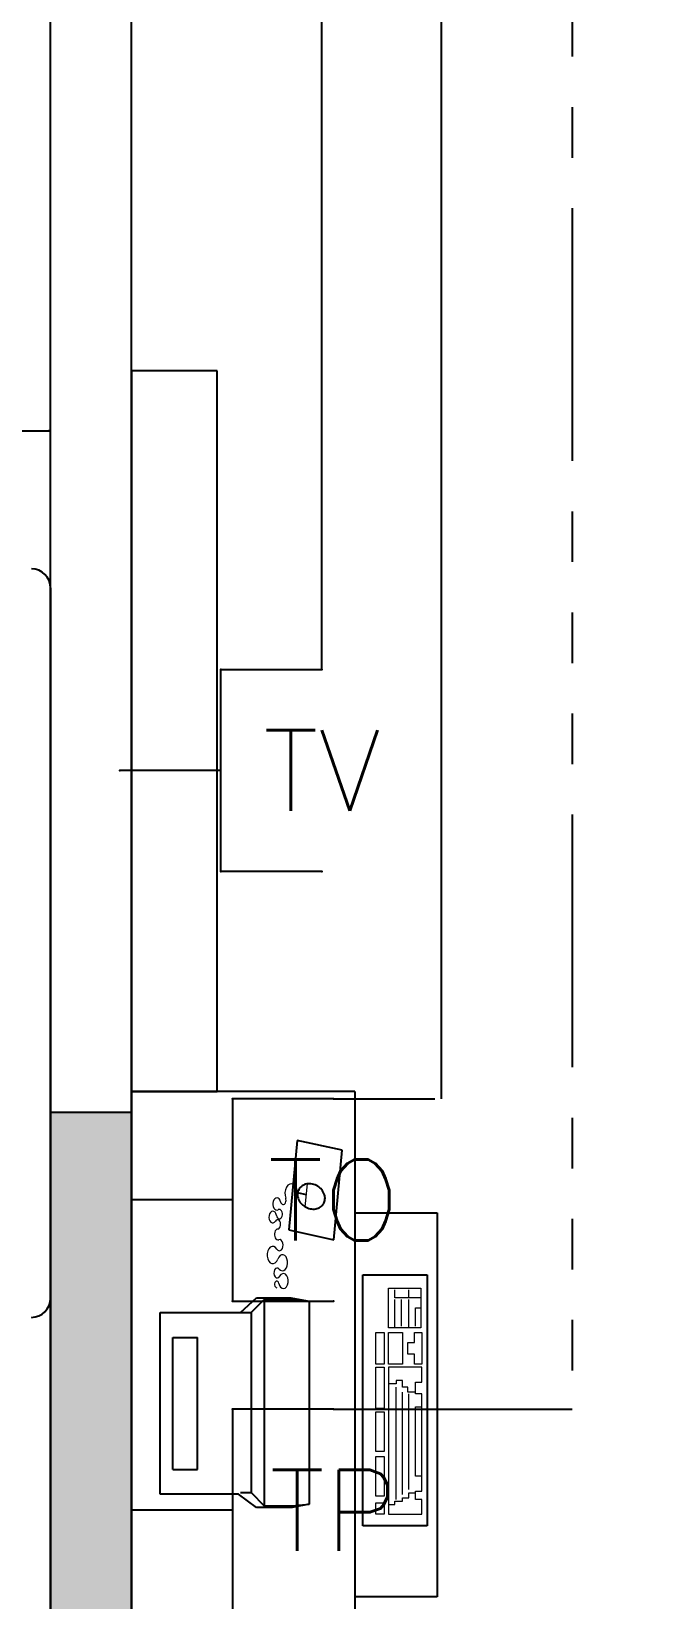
# Model space of a CAD drawing. Extents: x -41969 to 449372, y 65390 to 759577.
# Drawn here: x 326758 to 328283, y 710977 to 714857 of the extents above; entities that cross this region are included whole.
import ezdxf
from ezdxf.enums import TextEntityAlignment as Align

# ---------------------------------------------------------------- set-up
doc = ezdxf.new("R2010")
doc.units = 0
doc.header["$LTSCALE"] = 1000
doc.header["$MEASUREMENT"] = 0
doc.linetypes.add('DASH', pattern=[0.35, 0.25, -0.1])
doc.linetypes.add('PHANTOM3', pattern=[1.5, 0.625, -0.125, 0.125, -0.125, 0.125, -0.125, 0.125, -0.125])
for name, color, linetype in [('EQUIP-通讯', 241, 'Continuous'), ('jg新结构柱', 9, 'Continuous'), ('WALL', 7, 'Continuous'), ('WIRE-照明', 120, 'Continuous'), ('装修家具', 8, 'Continuous')]:
    doc.layers.add(name, color=color, linetype=linetype)
doc.styles.add('_TEL_DIM', font='SIMPLEX', dxfattribs={"width": 0.8, "height": 3.5, "bigfont": 'HZTXT'})
doc.styles.add('DIM_FONT', font='SIMPLEX', dxfattribs={"width": 0.7, "bigfont": 'GBCBIG'})
doc.styles.get("Standard").update_dxf_attribs({"font": 'gbenor.shx', "bigfont": 'gbcbig.shx'})
doc.linetypes.add('TV', pattern='A,2.8,-0.1,["TV",_TEL_DIM,S=0.07,R=0,X=0,Y=-0.1],-0.52', length=3.42)

# ---------------------------------------------------------------- blocks, each defined once
blk = doc.blocks.new('A$C65FF3140')
at = {"color": 8}
for p, q in [((-9688.4, -6215), (-9900, -6215)), ((-9900, -6215), (-9900, -7998)), ((-9688.4, -7998), (-9688.4, -6215)), ((-10100, -6752.3), (-10100, -8509.1)), ((-9900, -7998), (-9900, -9500)), ((-9730.3, -7998), (-9900, -7998)), ((-9900, -7998), (-9688.4, -7998)), ((-9348.3, -7998), (-9730.3, -7998)), ((-9348.3, -7998), (-9348.3, -9500)), ((-9490.6, -8118.8, -88.9), (-9511.1, -8340.3, -88.9)), ((-9379.3, -8143.2, -88.9), (-9490.6, -8118.8, -88.9)), ((-9399.8, -8364.7, -88.9), (-9379.3, -8143.2, -88.9)), ((-9467.4, -8253.6, -88.9), (-9489.4, -8248.7, -88.9)), ((-9348.3, -8297.9), (-9144.6, -8297.9)), ((-9144.6, -8297.9), (-9144.6, -9248.2)), ((-9511.1, -8340.3, -88.9), (-9399.8, -8364.7, -88.9)), ((-9328.2, -9072.3), (-9328.2, -8451.4)), ((-9328.2, -8451.4), (-9169.1, -8451.4)), ((-9169.1, -8451.4), (-9169.1, -9072.3)), ((-9630.6, -8544.9), (-9590.8, -8508.2)), ((-9604.1, -8544.9), (-9572.2, -8512.3)), ((-9590.8, -8508.2), (-9505.9, -8508.2)), ((-9572.2, -8512.3), (-9572.2, -9022.9)), ((-9572.2, -8512.3), (-9503.3, -8512.3)), ((-9505.9, -8508.2), (-9460.8, -8516.3)), ((-9503.3, -8512.3), (-9460.8, -8516.3)), ((-9460.8, -8516.3), (-9460.8, -9018.8)), ((-9829.5, -8994.3), (-9829.5, -8544.9)), ((-9829.5, -8544.9), (-9630.6, -8544.9)), ((-9630.6, -8544.9), (-9604.1, -8544.9)), ((-9604.1, -8544.9), (-9604.1, -8990.2)), ((-9797.7, -8933), (-9797.7, -8606.2)), ((-9797.7, -8606.2), (-9736.7, -8606.2)), ((-9736.7, -8933), (-9736.7, -8606.2)), ((-9797.7, -8933), (-9736.7, -8933)), ((-9635.9, -8994.3), (-9829.5, -8994.3)), ((-9590.8, -9027), (-9635.9, -8994.3)), ((-9630.6, -8990.2), (-9604.1, -8990.2)), ((-9604.1, -8990.2), (-9572.2, -9022.9)), ((-9503.3, -9027), (-9590.8, -9027)), ((-9572.2, -9022.9), (-9503.3, -9022.9)), ((-9460.8, -9018.8), (-9503.3, -9027)), ((-9503.3, -9022.9), (-9460.8, -9018.8)), ((-9169.1, -9072.3), (-9328.2, -9072.3)), ((-9144.6, -9248.2), (-9348.3, -9248.2))]:
    blk.add_line(p, q, dxfattribs=at)
at = {"color": 8, "lineweight": 13}
for p, q in [((-9470.5, -8283.3, -88.9), (-9464.6, -8226.3, -88.9)), ((-9264.6, -8582.1), (-9264.6, -8484.1)), ((-9264.6, -8484.1), (-9185, -8484.1)), ((-9248.7, -8508.6), (-9248.7, -8488.1)), ((-9214.2, -8508.6), (-9214.2, -8488.1)), ((-9185, -8484.1), (-9185, -8582.1)), ((-9214.2, -8508.6), (-9248.7, -8508.6)), ((-9248.7, -8582.1), (-9248.7, -8512.6)), ((-9232.7, -8578), (-9232.7, -8512.6)), ((-9185, -8508.6), (-9214.2, -8508.6)), ((-9214.2, -8582.1), (-9214.2, -8512.6)), ((-9198.3, -8533.1), (-9185, -8533.1)), ((-9198.3, -8578), (-9198.3, -8533.1)), ((-9296.4, -8594.3), (-9275.2, -8594.3)), ((-9296.4, -8672), (-9296.4, -8594.3)), ((-9275.2, -8594.3), (-9275.2, -8672)), ((-9185, -8582.1), (-9264.6, -8582.1)), ((-9264.6, -8594.3), (-9230.1, -8594.3)), ((-9264.6, -8672), (-9264.6, -8594.3)), ((-9230.1, -8594.3), (-9230.1, -8672)), ((-9200.9, -8594.3), (-9182.4, -8594.3)), ((-9200.9, -8618.9), (-9200.9, -8594.3)), ((-9182.4, -8594.3), (-9182.4, -8672)), ((-9216.8, -8618.9), (-9200.9, -8618.9)), ((-9216.8, -8647.5), (-9216.8, -8618.9)), ((-9200.9, -8647.5), (-9216.8, -8647.5)), ((-9200.9, -8672), (-9200.9, -8647.5)), ((-9275.2, -8672), (-9296.4, -8672)), ((-9296.4, -8782.3), (-9296.4, -8680.1)), ((-9296.4, -8680.1), (-9275.2, -8680.1)), ((-9275.2, -8680.1), (-9275.2, -8782.3)), ((-9230.1, -8672), (-9264.6, -8672)), ((-9264.6, -8680.1), (-9264.6, -9043.7)), ((-9182.4, -8680.1), (-9264.6, -8680.1)), ((-9182.4, -8672), (-9200.9, -8672)), ((-9182.4, -8716.9), (-9182.4, -8680.1)), ((-9246, -8721), (-9261.9, -8721)), ((-9246, -8712.8), (-9246, -8721)), ((-9230.1, -8712.8), (-9246, -8712.8)), ((-9230.1, -8729.1), (-9230.1, -8712.8)), ((-9198.3, -8745.5), (-9198.3, -8716.9)), ((-9198.3, -8716.9), (-9182.4, -8716.9)), ((-9246, -9006.9), (-9246, -8729.1)), ((-9216.8, -8729.1), (-9230.1, -8729.1)), ((-9230.1, -8994.7), (-9230.1, -8741.4)), ((-9216.8, -8741.4), (-9216.8, -8729.1)), ((-9200.9, -8741.4), (-9216.8, -8741.4)), ((-9214.2, -8982.4), (-9214.2, -8745.5)), ((-9182.4, -8745.5), (-9198.3, -8745.5)), ((-9182.4, -8986.5), (-9182.4, -8745.5)), ((-9275.2, -8782.3), (-9296.4, -8782.3)), ((-9296.4, -8888.5), (-9296.4, -8790.4)), ((-9296.4, -8790.4), (-9275.2, -8790.4)), ((-9275.2, -8790.4), (-9275.2, -8888.5)), ((-9198.3, -8949.7), (-9198.3, -8778.2)), ((-9198.3, -8778.2), (-9182.4, -8778.2)), ((-9275.2, -8888.5), (-9296.4, -8888.5)), ((-9296.4, -8998.8), (-9296.4, -8900.7)), ((-9296.4, -8900.7), (-9275.2, -8900.7)), ((-9275.2, -8900.7), (-9275.2, -8998.8)), ((-9182.4, -8949.7), (-9198.3, -8949.7)), ((-9275.2, -8998.8), (-9296.4, -8998.8)), ((-9214.2, -8990.6), (-9198.3, -8990.6)), ((-9214.2, -9002.8), (-9214.2, -8990.6)), ((-9198.3, -8986.5), (-9182.4, -8986.5)), ((-9198.3, -9006.9), (-9198.3, -8986.5)), ((-9296.4, -9015.1), (-9275.2, -9015.1)), ((-9296.4, -9043.7), (-9296.4, -9015.1)), ((-9275.2, -9015.1), (-9275.2, -9043.7)), ((-9261.9, -9019.2), (-9248.7, -9019.2)), ((-9248.7, -9011), (-9230.1, -9011)), ((-9248.7, -9019.2), (-9248.7, -9011)), ((-9230.1, -9002.8), (-9214.2, -9002.8)), ((-9230.1, -9011), (-9230.1, -9002.8)), ((-9182.4, -9006.9), (-9198.3, -9006.9)), ((-9182.4, -9043.7), (-9182.4, -9006.9)), ((-9275.2, -9043.7), (-9296.4, -9043.7)), ((-9264.6, -9043.7), (-9182.4, -9043.7))]:
    blk.add_line(p, q, dxfattribs=at)
at = {"color": 8}
for centre, start, end in [((-10147.5, -6752.3), 360, 90), ((-10147.5, -8509.1), 270, 360)]:
    blk.add_arc(centre, 47.5, start, end, dxfattribs=at)
at = {"color": 8, "lineweight": 13}
for centre, major_axis, start_param, end_param in [((-9540.7, -8276, -88.9), (0, 15.2), -1.213615, 3.502236), ((-9525, -8266.9, -88.9), (0, 10.7), 1.927978, 5.208754), ((-9505.2, -8250.4, -88.9), (0, 24), 4.712389, 8.350346), ((-9550.9, -8308.4, -88.9), (0, 14.5), -1.287623, 3.939434), ((-9534.6, -8301.1, -88.9), (0, 11.7), 1.85397, 6.643828), ((-9537.9, -8351.4, -88.9), (0, 13.4), 0.055126, 3.351464), ((-9538.8, -8326.5, -88.9), (0, 11.5), 3.196719, 7.081027), ((-9550.8, -8402.4, -88.9), (0, 21.5), -0.806651, 4.231932), ((-9534.2, -8378, -88.9), (0, 13.8), 2.334942, 6.493057), ((-9526.9, -8421.5, -88.9), (0, 19.9), 2.473279, 7.373525), ((-9539.9, -8446.8, -88.9), (0, 12.4), -0.668314, 4.00917), ((-9524.6, -8466.8, -88.9), (0, 18.6), 1.879371, 7.150762), ((-9541.1, -8475, -88.9), (0, 8.17), -1.262221, 3.228162)]:
    blk.add_ellipse(centre, major_axis=major_axis, ratio=0.649296, start_param=start_param, end_param=end_param, dxfattribs=at)
at = {"color": 8}
for centre, major_axis, start_param, end_param in [((-9477.6, -8252.9, -88.9), (0, 18.6), 1.437245, 2.05408), ((-9477.6, -8252.9, -88.9), (0, 18.6), 0.820409, 1.437245), ((-9466.2, -8243.6, -88.9), (0, 38.5), 2.05408, 2.479391), ((-9468.2, -8266.4, -88.9), (0, 38.5), 0.395098, 0.820409), ((-9462.9, -8286.1, -88.9), (0, 59.8), 0.103831, 0.395098), ((-9460.8, -8315.9, -88.9), (0, 89.8), -0.133552, 0.103831), ((-9460.8, -8315.9, -88.9), (0, 89.8), -0.370934, -0.133552), ((-9453.8, -8287.9, -88.9), (0, 59.8), -0.662201, -0.370934), ((-9445.3, -8271.2, -88.9), (0, 38.5), -1.087512, -0.662201), ((-9433.8, -8261.9, -88.9), (0, 18.6), 4.578837, 5.195673), ((-9457.7, -8226.8, -88.9), (0, 59.8), 2.479391, 2.770659), ((-9450.6, -8198.9, -88.9), (0, 89.8), 2.770659, 3.008041), ((-9450.6, -8198.9, -88.9), (0, 89.8), 3.008041, 3.245423), ((-9448.6, -8228.7, -88.9), (0, 59.8), 3.245423, 3.536691), ((-9443.3, -8248.4, -88.9), (0, 38.5), 3.536691, 3.962002), ((-9433.8, -8261.9, -88.9), (0, 18.6), 3.962002, 4.578837)]:
    blk.add_ellipse(centre, major_axis=major_axis, ratio=0.649296, start_param=start_param, end_param=end_param, dxfattribs=at)
at = {"color": 8, "ltscale": 1e-06, "style": 'DIM_FONT', "text_generation_flag": 4, "width": 0.8, "flags": 9}
for tag, p, rotation in [('YSIZE', (7913.6, 18100), 270), ('XSIZE', (7913.6, 18100), 270), ('YSIZE', (5350, 12479.8), 270.0001), ('XSIZE', (5350, 12479.8), 270.0001), ('YSIZE', (7913.6, 10300), 270), ('XSIZE', (7913.6, 10300), 270), ('YSIZE', (5350, 4679.8), 270.0001), ('XSIZE', (5350, 4679.8), 270.0001), ('YSIZE', (-4020.2, -3750), 180.0001), ('XSIZE', (-4020.2, -3750), 180.0001), ('YSIZE', (3779.8, -3750), 180.0001), ('XSIZE', (3779.8, -3750), 180.0001), ('YSIZE', (12500, -4413.7), 270.0001), ('XSIZE', (12500, -4413.7), 270.0001), ('XSIZE', (12451, -6050.4), 180), ('YSIZE', (12451, -6050.4), 180), ('YSIZE', (10569.5, -6235.4), 180), ('XSIZE', (10569.5, -6235.4), 180), ('XSIZE', (-6200, -6313.6), 180), ('YSIZE', (-6200, -6313.6), 180), ('XSIZE', (1600, -6313.6), 180), ('YSIZE', (1600, -6313.6), 180)]:
    blk.add_attdef(tag, p, '', height=0.5, rotation=rotation, dxfattribs=at)
at = {"color": 8, "style": 'DIM_FONT', "oblique": 0, "width": 0.8, "flags": 9}
for tag, p, rotation in [('YSIZE', (5516.7, 17078.2), 360), ('XSIZE', (5516.7, 17078.2), 360), ('YSIZE', (5516.7, 9278.2), 360), ('XSIZE', (5516.7, 9278.2), 360), ('YSIZE', (-7221.8, -3916.7), 270), ('XSIZE', (-7221.8, -3916.7), 270), ('YSIZE', (578.2, -3916.7), 270), ('XSIZE', (578.2, -3916.7), 270)]:
    blk.add_attdef(tag, p, '', height=0.413, rotation=rotation, dxfattribs=at)
at = {"color": 8, "ltscale": 1e-06, "style": 'DIM_FONT', "width": 0.8, "flags": 9}
for tag, p, rotation in [('YSIZE', (5350, 16101), 89.9999), ('XSIZE', (5350, 16101), 89.9999), ('XSIZE', (7913.6, 10500), 90), ('YSIZE', (7913.6, 10500), 90), ('YSIZE', (7913.6, 2700.1), 90), ('XSIZE', (7913.6, 2700.1), 90), ('YSIZE', (-16900, -4413.7), 269.9999), ('XSIZE', (-16900, -4413.7), 269.9999)]:
    blk.add_attdef(tag, p, '', height=0.5, rotation=rotation, dxfattribs=at)
at = {"color": 8, "style": 'DIM_FONT', "text_generation_flag": 4, "width": 0.8, "flags": 9}
for tag, p, rotation in [('YSIZE', (5516.7, 11521.8), 0), ('XSIZE', (5516.7, 11521.8), 0), ('YSIZE', (5516.7, 3721.8), 0), ('XSIZE', (5516.7, 3721.8), 0), ('YSIZE', (9342.9, -1535.9), 180), ('XSIZE', (9342.9, -1535.9), 180), ('YSIZE', (-4978.2, -3916.7), 270), ('XSIZE', (-4978.2, -3916.7), 270), ('YSIZE', (2821.8, -3916.7), 270), ('XSIZE', (2821.8, -3916.7), 270)]:
    blk.add_attdef(tag, p, '', height=0.413, rotation=rotation, dxfattribs=at)
at = {"color": 8, "ltscale": 1e-06, "style": 'DIM_FONT', "oblique": 0, "width": 0.8, "flags": 9}
for tag, p, rotation in [('YSIZE', (5350, 8320.2), 89.9999), ('XSIZE', (5350, 8320.2), 89.9999), ('YSIZE', (-8179.8, -3750), 359.9999), ('XSIZE', (-8179.8, -3750), 359.9999), ('YSIZE', (-379.8, -3750), 359.9999), ('XSIZE', (-379.8, -3750), 359.9999)]:
    blk.add_attdef(tag, p, '', height=0.5, rotation=rotation, dxfattribs=at)
at = {"color": 8, "text_generation_flag": 4, "flags": 9}
for tag, p, height, width in [('YSIZE', (-14000.3, -1399.1), 0.666, 0.834261), ('XSIZE', (-14000.3, -1399.1), 0.666, 0.834261), ('YSIZE', (-10846.1, -3267.1), 0.5, 0.8), ('XSIZE', (-10846.1, -3267.1), 0.5, 0.8)]:
    blk.add_attdef(tag, p, '', height=height, rotation=180, dxfattribs=dict(at, width=width))
at = {"color": 8, "flags": 9}
for tag, p, height, width in [('YSIZE', (9600.3, -1399.1), 0.666, 0.834261), ('XSIZE', (9600.3, -1399.1), 0.666, 0.834261), ('YSIZE', (6446.1, -3267.1), 0.5, 0.8), ('XSIZE', (6446.1, -3267.1), 0.5, 0.8)]:
    blk.add_attdef(tag, p, '', height=height, dxfattribs=dict(at, width=width))
at = {"color": 8, "style": 'DIM_FONT', "width": 0.8, "flags": 9}
for tag in ['YSIZE', 'XSIZE']:
    blk.add_attdef(tag, (-13742.9, -1535.9), '', height=0.413, dxfattribs=at)
at = {"color": 8, "flags": 9}
for tag, p in [('YSIZE', (5880.4, -5584.1)), ('XSIZE', (5880.4, -5584.1)), ('YSIZE', (5880.4, -5584.1)), ('XSIZE', (5880.4, -5584.1)), ('YSIZE', (9400, -8940.7)), ('XSIZE', (9400, -8940.7))]:
    blk.add_attdef(tag, p, '', height=0.5, dxfattribs=at)
at = {"color": 8, "ltscale": 1e-06, "style": 'DIM_FONT', "width": 0.8, "flags": 9}
for tag, p in [('YSIZE', (-16900, -6050.4)), ('XSIZE', (-16900, -6050.4)), ('YSIZE', (-14969.5, -6235.4)), ('XSIZE', (-14969.5, -6235.4)), ('YSIZE', (-6000, -6313.6)), ('XSIZE', (-6000, -6313.6)), ('YSIZE', (1800, -6313.6)), ('XSIZE', (1800, -6313.6))]:
    blk.add_attdef(tag, p, '', height=0.5, dxfattribs=at)
at = {"color": 8, "text_generation_flag": 4, "flags": 9}
for tag, p in [('YSIZE', (-10280.4, -6139.1)), ('XSIZE', (-10280.4, -6139.1)), ('YSIZE', (-13800, -9000.4)), ('XSIZE', (-13800, -9000.4))]:
    blk.add_attdef(tag, p, '', height=0.5, rotation=180, dxfattribs=at)
blk = doc.blocks.new('sdarw52y5fghg')
at = {"layer": 'jg新结构柱'}
h = blk.add_hatch(color=256, dxfattribs=at)
h.dxf.hatch_style = 1
h.paths.add_polyline_path([(16257.6, -2243070.7), (16257.6, -2242470.7), (16507.6, -2242470.7), (16507.6, -2242820.7), (17907.6, -2242820.7), (17907.6, -2243070.7)])
h.paths.add_polyline_path([(24257.6, -2243070.7), (23728.4, -2243070.7), (23728.4, -2242870.7), (24057.6, -2242870.7), (24057.6, -2240670.7), (24257.6, -2240670.7)])
h.paths.add_polyline_path([(14257.6, -2235370.7), (16457.6, -2235370.7), (16457.6, -2235570.7), (14457.6, -2235570.7), (14457.6, -2237020.7), (14257.6, -2237020.7)])
h.paths.add_polyline_path([(26057.6, -2240370.7), (26057.6, -2239770.7), (26257.6, -2239770.7), (26257.6, -2240170.7), (28157.6, -2240170.7), (28157.6, -2240370.7)])
h.paths.add_polyline_path([(33757.6, -2240370.7), (33757.6, -2239770.7), (33557.6, -2239770.7), (33557.6, -2240170.7), (32107.6, -2240170.7), (32107.6, -2240370.7)])
h.paths.add_polyline_path([(33757.6, -2224570.7), (33757.6, -2225170.7), (33557.6, -2225170.7), (33557.6, -2224770.7), (32107.6, -2224770.7), (32107.6, -2224570.7)])
h.paths.add_polyline_path([(26057.6, -2224570.7), (26057.6, -2225170.7), (26257.6, -2225170.7), (26257.6, -2224770.7), (27707.6, -2224770.7), (27707.6, -2224570.7)])
h.paths.add_polyline_path([(27707.6, -2232370.7), (27707.6, -2232570.7), (26357.6, -2232570.7), (26357.6, -2233170.7), (26057.6, -2233170.7), (26057.6, -2231770.7), (26357.6, -2231770.7), (26357.6, -2232370.7)])
h.paths.add_polyline_path([(32107.6, -2232370.7), (32107.6, -2232570.7), (33457.6, -2232570.7), (33457.6, -2233170.7), (33757.6, -2233170.7), (33757.6, -2231770.7), (33457.6, -2231770.7), (33457.6, -2232370.7)])
h.paths.add_polyline_path([(35157.6, -2242871.1), (34557.6, -2242871.1), (34557.6, -2243071.1), (34957.6, -2243071.1), (34957.6, -2244521.1), (35157.6, -2244521.1)])
h.paths.add_polyline_path([(32057.6, -2244520.7), (31857.6, -2244520.7), (31857.6, -2243070.7), (31457.6, -2243070.7), (31457.6, -2242870.7), (32457.6, -2242870.7), (32457.6, -2243070.7), (32057.6, -2243070.7)])
h.paths.add_polyline_path([(34957.6, -2251870.7), (35157.6, -2251870.7), (35157.6, -2251670.7), (35157.6, -2250220.7), (34957.6, -2250220.7)])
h.paths.add_polyline_path([(14457.6, -2243070.3), (13857.6, -2243070.3), (13857.6, -2242870.3), (14257.6, -2242870.3), (14257.6, -2241420.3), (14457.6, -2241420.3)])
h.paths.add_polyline_path([(5357.6, -2242870.7), (5957.6, -2242870.7), (5957.6, -2243070.7), (5557.6, -2243070.7), (5557.6, -2244520.7), (5357.6, -2244520.7)])
h.paths.add_polyline_path([(8457.6, -2244520.3), (8657.6, -2244520.3), (8657.6, -2243070.3), (9057.6, -2243070.3), (9057.6, -2242870.3), (8057.6, -2242870.3), (8057.6, -2243070.3), (8457.6, -2243070.3)])
h.paths.add_polyline_path([(28157.6, -2244870.7), (27957.6, -2244870.7), (27957.6, -2245070.7), (27957.6, -2247120.7), (28157.6, -2247120.7)])
h.paths.add_polyline_path([(12357.6, -2244870.7), (12557.6, -2244870.7), (12557.6, -2245070.7), (12557.6, -2247120.7), (12357.6, -2247120.7)])
h.paths.add_polyline_path([(20157.6, -2246770.3), (20357.6, -2246770.3), (20357.6, -2245170.3), (20757.6, -2245170.3), (20757.6, -2244870.3), (19757.6, -2244870.3), (19757.6, -2245170.3), (20157.6, -2245170.3)])
h.paths.add_polyline_path([(5557.6, -2251870.7), (5357.6, -2251870.7), (5357.6, -2251670.7), (5357.6, -2250220.7), (5557.6, -2250220.7)])
h.paths.add_polyline_path([(32057.6, -2250920.7), (31857.6, -2250920.7), (31857.6, -2252370.7), (31457.6, -2252370.7), (31457.6, -2252570.7), (32457.6, -2252570.7), (32457.6, -2252370.7), (32057.6, -2252370.7)])
h.paths.add_polyline_path([(28157.6, -2250920.7), (27957.6, -2250920.7), (27957.6, -2252370.7), (27557.6, -2252370.7), (27557.6, -2252570.7), (28557.6, -2252570.7), (28557.6, -2252370.7), (28157.6, -2252370.7)])
h.paths.add_polyline_path([(20357.6, -2250920.7), (20157.6, -2250920.7), (20157.6, -2252270.7), (19557.6, -2252270.7), (19557.6, -2252570.7), (20957.6, -2252570.7), (20957.6, -2252270.7), (20357.6, -2252270.7)])
h.paths.add_polyline_path([(12557.6, -2250920.7), (12357.6, -2250920.7), (12357.6, -2252370.7), (11957.6, -2252370.7), (11957.6, -2252570.7), (12957.6, -2252570.7), (12957.6, -2252370.7), (12557.6, -2252370.7)])
h.paths.add_polyline_path([(8657.6, -2250920.7), (8457.6, -2250920.7), (8457.6, -2252370.7), (8057.6, -2252370.7), (8057.6, -2252570.7), (9057.6, -2252570.7), (9057.6, -2252370.7), (8657.6, -2252370.7)])
h.paths.add_polyline_path([(23657.6, -2235570.7), (24057.6, -2235570.7), (24057.6, -2236770.7), (24257.6, -2236770.7), (24257.6, -2235370.7), (23657.6, -2235370.7)])
h.paths.add_polyline_path([(22657.6, -2235570.7), (22657.6, -2235370.7), (21957.6, -2235370.7), (21957.6, -2235570.7)])
blk.add_lwpolyline([(12557.6, -2250920.7), (12357.6, -2250920.7), (12357.6, -2252370.7), (11957.6, -2252370.7), (11957.6, -2252570.7), (12957.6, -2252570.7), (12957.6, -2252370.7), (12557.6, -2252370.7)], close=True, dxfattribs=at)
blk = doc.blocks.new('$equip$00001867')
for p, q in [((-0.5, 0.499), (-0.5, 0.999)), ((0.5, 0.999), (0.5, 0.499)), ((0.5, 0.499), (-0.5, 0.499)), ((0, 0.4995), (0, 0))]:
    blk.add_line(p, q)
for p in [(-0.5, 0.999), (0.5, 0.999), (-0.5, 0.499), (0.5, 0.499), (0, 0)]:
    blk.add_point(p)
at = {"color": 7, "style": '_TEL_DIM'}
blk.add_attdef('$TEXT$', text='', height=0.4, dxfattribs=at).set_placement((0, 0.999), align=Align.MIDDLE_CENTER)
at = {"color": 7, "style": '_TEL_DIM', "flags": 1}
blk.add_attdef('A', text='', height=0.00002, dxfattribs=at).set_placement((0, 0), align=Align.MIDDLE_CENTER)
blk = doc.blocks.new('$equip$00001847')
for p, q in [((-0.5, 0.499), (-0.5, 0.999)), ((0.5, 0.999), (0.5, 0.499)), ((0.5, 0.499), (-0.5, 0.499)), ((0, 0.4995), (0, 0))]:
    blk.add_line(p, q)
for p in [(-0.5, 0.999), (0.5, 0.999), (-0.5, 0.499), (0.5, 0.499), (0, 0)]:
    blk.add_point(p)
at = {"color": 7, "style": '_TEL_DIM'}
blk.add_attdef('$TEXT$', text='', height=0.4, dxfattribs=at).set_placement((0, 0.999), align=Align.MIDDLE_CENTER)
at = {"color": 7, "style": '_TEL_DIM', "flags": 1}
blk.add_attdef('A', text='', height=0.00002, dxfattribs=at).set_placement((0, 0), align=Align.MIDDLE_CENTER)
blk = doc.blocks.new('$equip$00001802')
for p, q in [((-0.5, 0.499), (-0.5, 0.999)), ((0.5, 0.999), (0.5, 0.499)), ((0.5, 0.499), (-0.5, 0.499)), ((0, 0.4995), (0, 0))]:
    blk.add_line(p, q)
for p in [(-0.5, 0.999), (0.5, 0.999), (-0.5, 0.499), (0.5, 0.499), (0, 0)]:
    blk.add_point(p)
at = {"color": 7, "style": '_TEL_DIM'}
blk.add_attdef('$TEXT$', text='', height=0.4, dxfattribs=at).set_placement((0, 0.999), align=Align.MIDDLE_CENTER)
at = {"color": 7, "style": '_TEL_DIM', "flags": 1}
blk.add_attdef('A', text='', height=0.00002, dxfattribs=at).set_placement((0, 0), align=Align.MIDDLE_CENTER)

msp = doc.modelspace()

# ---------------------------------------------------------------- linework, layer by layer
at = {"layer": 'WALL'}
for p, q in [((326805.2, 710732.2), (326805.2, 718132.2)), ((327005.2, 710732.2), (327005.2, 718032.2))]:
    msp.add_line(p, q, dxfattribs=at)
at = {"layer": 'WIRE-照明', "linetype": 'PHANTOM3'}
for p in [(328094.4, 717419.2), (327504.7, 711448.3)]:
    msp.add_line(p, (328094.4, 711448.3), dxfattribs=at)
at = {"layer": 'WIRE-照明', "linetype": 'Continuous'}
msp.add_line((327770.8, 716702), (327770.8, 712216.1), dxfattribs=at)
at = {"layer": 'WIRE-照明', "linetype": 'TV', "ltscale": 0.5}
msp.add_line((327475.9, 713278.4), (327475.9, 716482.5), dxfattribs=at)
at = {"layer": 'WIRE-照明', "linetype": 'DASH'}
msp.add_line((327504.7, 712216.1), (327770.8, 712216.1), dxfattribs=at)

# ---------------------------------------------------------------- block references
at = {"layer": 'EQUIP-通讯'}
ref = msp.add_blockref('$equip$00001867', (326801.1, 713868.3), dxfattribs=dict(at, xscale=500, yscale=500, zscale=500, rotation=90.00000002692055))
ref.add_attrib('$TEXT$', 'TP', dxfattribs={"layer": '0', "color": 7, "height": 200, "style": '_TEL_DIM'}).set_placement((326301.6, 713868.3), align=Align.MIDDLE_CENTER)
ref = msp.add_blockref('$equip$00001802', (326976.4, 713028.4), dxfattribs=dict(at, xscale=500, yscale=500, zscale=500, rotation=270.0000000777467))
ref.add_attrib('$TEXT$', 'TV', dxfattribs={"layer": '0', "color": 7, "height": 200, "style": '_TEL_DIM'}).set_placement((327475.9, 713028.4), align=Align.MIDDLE_CENTER)
ref = msp.add_blockref('$equip$00001847', (327005.2, 711966.1), dxfattribs=dict(at, xscale=-500, yscale=500, zscale=500, rotation=269.9999999222533))
ref.add_attrib('$TEXT$', 'TO', dxfattribs={"layer": '0', "color": 7, "height": 200, "style": '_TEL_DIM'}).set_placement((327504.7, 711966.1), align=Align.MIDDLE_CENTER)
ref = msp.add_blockref('$equip$00001867', (327005.2, 711198.3), dxfattribs=dict(at, xscale=-500, yscale=500, zscale=500, rotation=270))
ref.add_attrib('$TEXT$', 'TP', dxfattribs={"layer": '0', "color": 7, "height": 200, "style": '_TEL_DIM'}).set_placement((327504.7, 711198.3), align=Align.MIDDLE_CENTER)
at = {"layer": 'jg新结构柱'}
msp.add_blockref('sdarw52y5fghg', (314447.6, 2963102.9), dxfattribs=at)
at = {"layer": '装修家具'}
msp.add_blockref('A$C65FF3140', (336905.2, 720232.2), dxfattribs=at)

doc.saveas('drawing.dxf')
